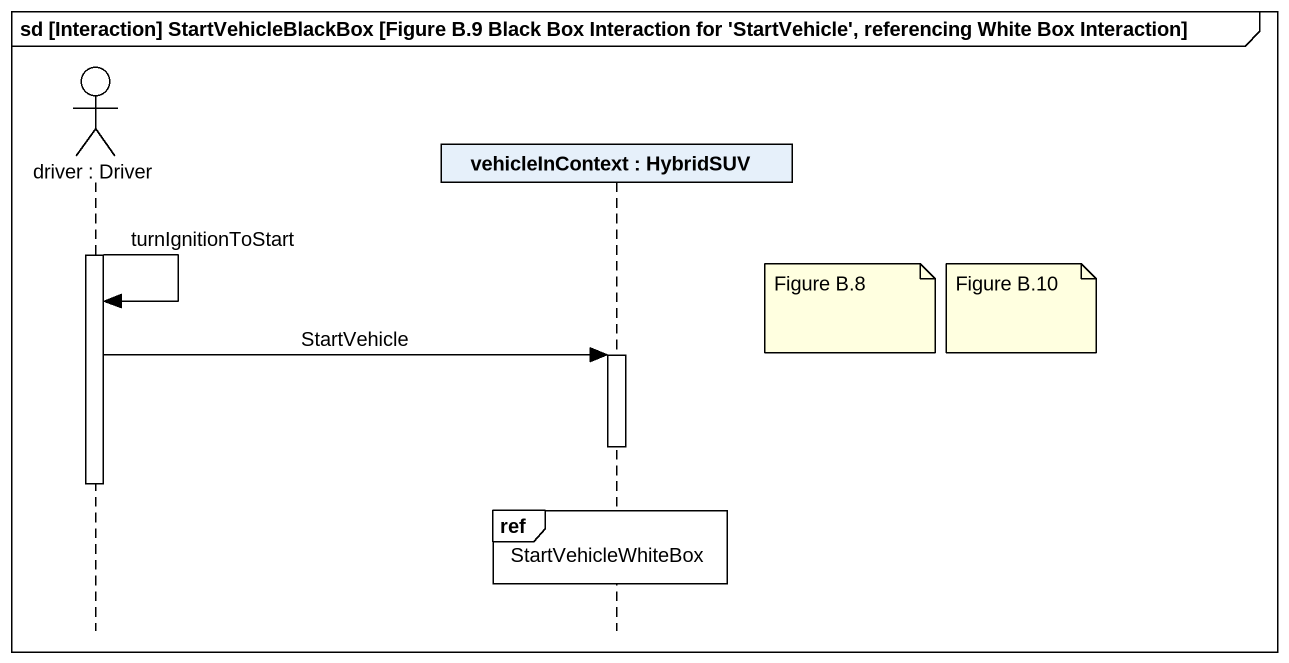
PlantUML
@startuml
mainframe sd [Interaction] StartVehicleBlackBox [Figure B.9 Black Box Interaction for 'StartVehicle', referencing White Box Interaction]
hide footbox
actor "driver : Driver" as driver
participant "vehicleInContext : HybridSUV" as vehicleInContext

activate driver
driver -> driver : turnIgnitionToStart
note right of vehicleInContext : Figure B.8
note right of vehicleInContext : Figure B.10
driver -> vehicleInContext : StartVehicle
activate vehicleInContext
deactivate vehicleInContext
deactivate driver
ref over vehicleInContext : StartVehicleWhiteBox
@enduml
